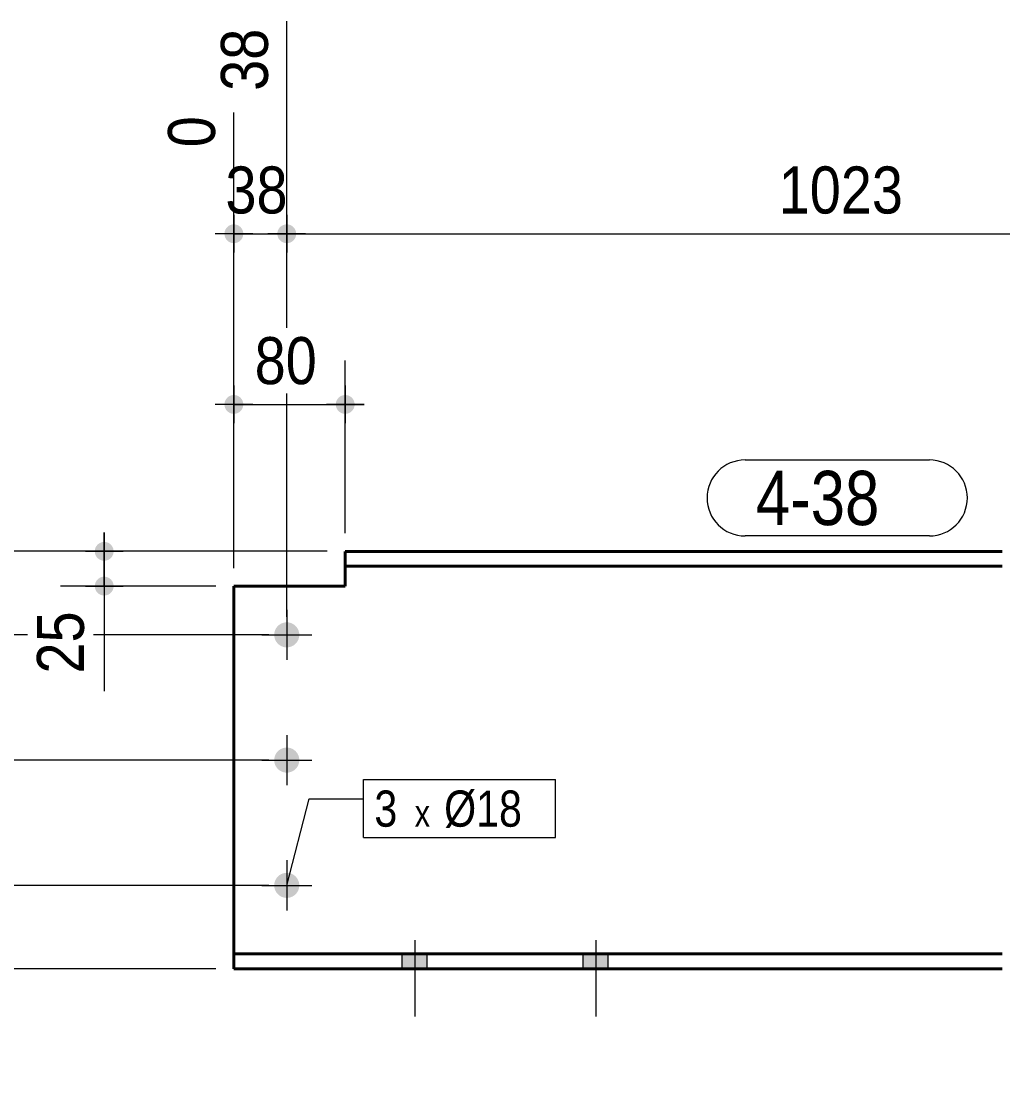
# Model space of a CAD drawing. Header units: millimetres. Extents: x 2 to 287, y 5 to 195.
# Drawn here: x 34.5 to 88.8, y 65 to 123.2 of the extents above; entities that cross this region are included whole.
import ezdxf

# ---------------------------------------------------------------- set-up
doc = ezdxf.new("R2010")
doc.units = ezdxf.units.MM
for name, color, linetype, lineweight in [('Boulon', 7, 'Continuous', 0), ('Cotation', 7, 'Continuous', 0), ('Désignation boulon', 3, 'Continuous', 0), ('Piece', 2, 'Continuous', 0), ('Repère pièce', 3, 'Continuous', 0)]:
    doc.layers.add(name, color=color, linetype=linetype, lineweight=lineweight)
doc.styles.add('ARIAL', font='ARIAL.TTF')
doc.styles.add('COMIC_SANS_MS', font='COMIC.TTF')

# ---------------------------------------------------------------- blocks, each defined once
blk = doc.blocks.new('*A6')
at = {"layer": 'Boulon'}
for points in [[(55.548, 70.777), (55.548, 71.6), (56.933, 71.6), (56.933, 70.777)], [(65.548, 70.777), (65.548, 71.6), (66.933, 71.6), (66.933, 70.777)]]:
    blk.add_hatch(color=256, dxfattribs=at).paths.add_polyline_path(points, flags=17)
at = {"layer": 'Boulon', "linetype": 'Continuous', "lineweight": 0}
for p, q in [((56.241, 72.369), (56.241, 70.777)), ((66.241, 72.369), (66.241, 70.777)), ((55.548, 70.777), (55.548, 71.6)), ((56.933, 70.777), (56.933, 71.6)), ((65.548, 70.777), (65.548, 71.6)), ((66.933, 70.777), (66.933, 71.6))]:
    blk.add_line(p, q, dxfattribs=at)
blk = doc.blocks.new('*A8')
at = {"layer": 'Boulon'}
for points in [[(55.548, 70.777), (55.548, 71.6), (56.933, 71.6), (56.933, 70.777)], [(65.548, 70.777), (65.548, 71.6), (66.933, 71.6), (66.933, 70.777)]]:
    blk.add_hatch(color=256, dxfattribs=at).paths.add_polyline_path(points, flags=17)
at = {"layer": 'Boulon', "linetype": 'Continuous', "lineweight": 0}
for p, q in [((56.241, 72.369), (56.241, 68.138)), ((66.241, 72.369), (66.241, 68.138)), ((55.548, 70.777), (55.548, 71.6)), ((56.933, 70.777), (56.933, 71.6)), ((65.548, 70.777), (65.548, 71.6)), ((66.933, 70.777), (66.933, 71.6))]:
    blk.add_line(p, q, dxfattribs=at)
blk = doc.blocks.new('*A10')
at = {"layer": 'Boulon'}
for points in [[(48.472, 89.272), (48.475, 89.306), (48.479, 89.34), (48.485, 89.373), (48.492, 89.406), (48.501, 89.439), (48.512, 89.471), (48.524, 89.503), (48.538, 89.534), (48.553, 89.565), (48.57, 89.594), (48.588, 89.623), (48.608, 89.651), (48.629, 89.677), (48.651, 89.703), (48.674, 89.728), (48.699, 89.751), (48.725, 89.773), (48.752, 89.794), (48.779, 89.814), (48.808, 89.832), (48.838, 89.849), (48.868, 89.864), (48.899, 89.878), (48.931, 89.89), (48.963, 89.901), (48.996, 89.91), (49.029, 89.917), (49.062, 89.923), (49.096, 89.927), (49.13, 89.93), (49.164, 89.931), (49.198, 89.93), (49.232, 89.927), (49.266, 89.923), (49.299, 89.917), (49.332, 89.91), (49.365, 89.901), (49.397, 89.89), (49.429, 89.878), (49.46, 89.864), (49.49, 89.849), (49.52, 89.832), (49.549, 89.814), (49.576, 89.794), (49.603, 89.773), (49.629, 89.751), (49.653, 89.728), (49.677, 89.703), (49.699, 89.677), (49.72, 89.651), (49.74, 89.623), (49.758, 89.594), (49.775, 89.565), (49.79, 89.534), (49.804, 89.503), (49.816, 89.471), (49.826, 89.439), (49.836, 89.406), (49.843, 89.373), (49.849, 89.34), (49.853, 89.306), (49.855, 89.272), (49.856, 89.238), (49.855, 89.204), (49.853, 89.17), (49.849, 89.137), (49.843, 89.103), (49.836, 89.07), (49.826, 89.037), (49.816, 89.005), (49.804, 88.973), (49.79, 88.942), (49.775, 88.912), (49.758, 88.882), (49.74, 88.854), (49.72, 88.826), (49.699, 88.799), (49.677, 88.773), (49.653, 88.749), (49.629, 88.725), (49.603, 88.703), (49.576, 88.682), (49.549, 88.663), (49.52, 88.644), (49.49, 88.628), (49.46, 88.612), (49.429, 88.599), (49.397, 88.586), (49.365, 88.576), (49.332, 88.567), (49.299, 88.559), (49.266, 88.553), (49.232, 88.549), (49.198, 88.547), (49.164, 88.546), (49.13, 88.547), (49.096, 88.549), (49.062, 88.553), (49.029, 88.559), (48.996, 88.567), (48.963, 88.576), (48.931, 88.586), (48.899, 88.599), (48.868, 88.612), (48.838, 88.628), (48.808, 88.644), (48.779, 88.663), (48.752, 88.682), (48.725, 88.703), (48.699, 88.725), (48.674, 88.749), (48.651, 88.773), (48.629, 88.799), (48.608, 88.826), (48.588, 88.854), (48.57, 88.882), (48.553, 88.912), (48.538, 88.942), (48.524, 88.973), (48.512, 89.005), (48.501, 89.037), (48.492, 89.07), (48.485, 89.103), (48.479, 89.137), (48.475, 89.17), (48.472, 89.204), (48.472, 89.238)], [(48.472, 82.349), (48.475, 82.383), (48.479, 82.417), (48.485, 82.45), (48.492, 82.483), (48.501, 82.516), (48.512, 82.548), (48.524, 82.58), (48.538, 82.611), (48.553, 82.641), (48.57, 82.671), (48.588, 82.7), (48.608, 82.728), (48.629, 82.754), (48.651, 82.78), (48.674, 82.805), (48.699, 82.828), (48.725, 82.85), (48.752, 82.871), (48.779, 82.891), (48.808, 82.909), (48.838, 82.926), (48.868, 82.941), (48.899, 82.955), (48.931, 82.967), (48.963, 82.978), (48.996, 82.987), (49.029, 82.994), (49.062, 83), (49.096, 83.004), (49.13, 83.007), (49.164, 83.007), (49.198, 83.007), (49.232, 83.004), (49.266, 83), (49.299, 82.994), (49.332, 82.987), (49.365, 82.978), (49.397, 82.967), (49.429, 82.955), (49.46, 82.941), (49.49, 82.926), (49.52, 82.909), (49.549, 82.891), (49.576, 82.871), (49.603, 82.85), (49.629, 82.828), (49.653, 82.805), (49.677, 82.78), (49.699, 82.754), (49.72, 82.728), (49.74, 82.7), (49.758, 82.671), (49.775, 82.641), (49.79, 82.611), (49.804, 82.58), (49.816, 82.548), (49.826, 82.516), (49.836, 82.483), (49.843, 82.45), (49.849, 82.417), (49.853, 82.383), (49.855, 82.349), (49.856, 82.315), (49.855, 82.281), (49.853, 82.247), (49.849, 82.214), (49.843, 82.18), (49.836, 82.147), (49.826, 82.114), (49.816, 82.082), (49.804, 82.05), (49.79, 82.019), (49.775, 81.989), (49.758, 81.959), (49.74, 81.93), (49.72, 81.903), (49.699, 81.876), (49.677, 81.85), (49.653, 81.826), (49.629, 81.802), (49.603, 81.78), (49.576, 81.759), (49.549, 81.739), (49.52, 81.721), (49.49, 81.705), (49.46, 81.689), (49.429, 81.676), (49.397, 81.663), (49.365, 81.653), (49.332, 81.644), (49.299, 81.636), (49.266, 81.63), (49.232, 81.626), (49.198, 81.624), (49.164, 81.623), (49.13, 81.624), (49.096, 81.626), (49.062, 81.63), (49.029, 81.636), (48.996, 81.644), (48.963, 81.653), (48.931, 81.663), (48.899, 81.676), (48.868, 81.689), (48.838, 81.705), (48.808, 81.721), (48.779, 81.739), (48.752, 81.759), (48.725, 81.78), (48.699, 81.802), (48.674, 81.826), (48.651, 81.85), (48.629, 81.876), (48.608, 81.903), (48.588, 81.93), (48.57, 81.959), (48.553, 81.989), (48.538, 82.019), (48.524, 82.05), (48.512, 82.082), (48.501, 82.114), (48.492, 82.147), (48.485, 82.18), (48.479, 82.214), (48.475, 82.247), (48.472, 82.281), (48.472, 82.315)], [(48.472, 75.426), (48.475, 75.46), (48.479, 75.494), (48.485, 75.527), (48.492, 75.56), (48.501, 75.593), (48.512, 75.625), (48.524, 75.657), (48.538, 75.688), (48.553, 75.718), (48.57, 75.748), (48.588, 75.777), (48.608, 75.804), (48.629, 75.831), (48.651, 75.857), (48.674, 75.882), (48.699, 75.905), (48.725, 75.927), (48.752, 75.948), (48.779, 75.968), (48.808, 75.986), (48.838, 76.003), (48.868, 76.018), (48.899, 76.032), (48.931, 76.044), (48.963, 76.055), (48.996, 76.064), (49.029, 76.071), (49.062, 76.077), (49.096, 76.081), (49.13, 76.084), (49.164, 76.084), (49.198, 76.084), (49.232, 76.081), (49.266, 76.077), (49.299, 76.071), (49.332, 76.064), (49.365, 76.055), (49.397, 76.044), (49.429, 76.032), (49.46, 76.018), (49.49, 76.003), (49.52, 75.986), (49.549, 75.968), (49.576, 75.948), (49.603, 75.927), (49.629, 75.905), (49.653, 75.882), (49.677, 75.857), (49.699, 75.831), (49.72, 75.804), (49.74, 75.777), (49.758, 75.748), (49.775, 75.718), (49.79, 75.688), (49.804, 75.657), (49.816, 75.625), (49.826, 75.593), (49.836, 75.56), (49.843, 75.527), (49.849, 75.494), (49.853, 75.46), (49.855, 75.426), (49.856, 75.392), (49.855, 75.358), (49.853, 75.324), (49.849, 75.29), (49.843, 75.257), (49.836, 75.224), (49.826, 75.191), (49.816, 75.159), (49.804, 75.127), (49.79, 75.096), (49.775, 75.066), (49.758, 75.036), (49.74, 75.007), (49.72, 74.98), (49.699, 74.953), (49.677, 74.927), (49.653, 74.903), (49.629, 74.879), (49.603, 74.857), (49.576, 74.836), (49.549, 74.816), (49.52, 74.798), (49.49, 74.781), (49.46, 74.766), (49.429, 74.752), (49.397, 74.74), (49.365, 74.73), (49.332, 74.72), (49.299, 74.713), (49.266, 74.707), (49.232, 74.703), (49.198, 74.701), (49.164, 74.7), (49.13, 74.701), (49.096, 74.703), (49.062, 74.707), (49.029, 74.713), (48.996, 74.72), (48.963, 74.73), (48.931, 74.74), (48.899, 74.752), (48.868, 74.766), (48.838, 74.781), (48.808, 74.798), (48.779, 74.816), (48.752, 74.836), (48.725, 74.857), (48.699, 74.879), (48.674, 74.903), (48.651, 74.927), (48.629, 74.953), (48.608, 74.98), (48.588, 75.007), (48.57, 75.036), (48.553, 75.066), (48.538, 75.096), (48.524, 75.127), (48.512, 75.159), (48.501, 75.191), (48.492, 75.224), (48.485, 75.257), (48.479, 75.29), (48.475, 75.324), (48.472, 75.358), (48.472, 75.392)]]:
    blk.add_hatch(color=256, dxfattribs=at).paths.add_polyline_path(points, flags=17)
at = {"layer": 'Boulon', "linetype": 'Continuous', "lineweight": 0}
for p, q in [((49.164, 90.623), (49.164, 87.854)), ((47.779, 89.238), (50.549, 89.238)), ((49.164, 83.7), (49.164, 80.931)), ((47.779, 82.315), (50.549, 82.315)), ((49.164, 76.777), (49.164, 74.007)), ((47.779, 75.392), (50.549, 75.392))]:
    blk.add_line(p, q, dxfattribs=at)
blk = doc.blocks.new('*A11')
at = {"layer": 'Piece', "color": 2, "linetype": 'Continuous', "lineweight": 40}
for p, q in [((52.394573, 91.930503), (52.394573, 93.85358)), ((88.702183, 93.85358), (52.394573, 93.85358)), ((88.702183, 93.030503), (52.394573, 93.030503)), ((46.24, 91.930503), (52.394573, 91.930503)), ((46.24, 91.930503), (46.24, 70.776657)), ((88.702183, 71.599734), (46.24, 71.599734)), ((46.24, 70.776657), (88.702183, 70.776657))]:
    blk.add_line(p, q, dxfattribs=at)
blk = doc.blocks.new('*A28')
at = {"layer": 'Cotation'}
for points in [[(39.048, 93.334), (39.022, 93.336), (38.997, 93.339), (38.972, 93.344), (38.947, 93.349), (38.922, 93.356), (38.898, 93.364), (38.874, 93.373), (38.851, 93.384), (38.828, 93.395), (38.806, 93.408), (38.784, 93.421), (38.763, 93.436), (38.743, 93.452), (38.724, 93.468), (38.705, 93.486), (38.688, 93.504), (38.671, 93.524), (38.656, 93.544), (38.641, 93.565), (38.627, 93.586), (38.615, 93.608), (38.603, 93.631), (38.593, 93.655), (38.584, 93.678), (38.576, 93.703), (38.569, 93.727), (38.563, 93.752), (38.559, 93.777), (38.556, 93.803), (38.554, 93.828), (38.553, 93.854), (38.554, 93.879), (38.556, 93.905), (38.559, 93.93), (38.563, 93.955), (38.569, 93.98), (38.576, 94.005), (38.584, 94.029), (38.593, 94.053), (38.603, 94.076), (38.615, 94.099), (38.627, 94.121), (38.641, 94.142), (38.656, 94.163), (38.671, 94.183), (38.688, 94.203), (38.705, 94.221), (38.724, 94.239), (38.743, 94.256), (38.763, 94.271), (38.784, 94.286), (38.806, 94.3), (38.828, 94.312), (38.851, 94.324), (38.874, 94.334), (38.898, 94.343), (38.922, 94.351), (38.947, 94.358), (38.972, 94.364), (38.997, 94.368), (39.022, 94.371), (39.048, 94.373), (39.073, 94.374), (39.099, 94.373), (39.124, 94.371), (39.149, 94.368), (39.175, 94.364), (39.2, 94.358), (39.224, 94.351), (39.248, 94.343), (39.272, 94.334), (39.296, 94.324), (39.318, 94.312), (39.341, 94.3), (39.362, 94.286), (39.383, 94.271), (39.403, 94.256), (39.422, 94.239), (39.441, 94.221), (39.458, 94.203), (39.475, 94.183), (39.491, 94.163), (39.506, 94.142), (39.519, 94.121), (39.532, 94.099), (39.543, 94.076), (39.554, 94.053), (39.563, 94.029), (39.571, 94.005), (39.578, 93.98), (39.583, 93.955), (39.588, 93.93), (39.591, 93.905), (39.593, 93.879), (39.593, 93.854), (39.593, 93.828), (39.591, 93.803), (39.588, 93.777), (39.583, 93.752), (39.578, 93.727), (39.571, 93.703), (39.563, 93.678), (39.554, 93.655), (39.543, 93.631), (39.532, 93.608), (39.519, 93.586), (39.506, 93.565), (39.491, 93.544), (39.475, 93.524), (39.458, 93.504), (39.441, 93.486), (39.422, 93.468), (39.403, 93.452), (39.383, 93.436), (39.362, 93.421), (39.341, 93.408), (39.318, 93.395), (39.296, 93.384), (39.272, 93.373), (39.248, 93.364), (39.224, 93.356), (39.2, 93.349), (39.175, 93.344), (39.149, 93.339), (39.124, 93.336), (39.099, 93.334), (39.073, 93.334)], [(39.048, 91.411), (39.022, 91.413), (38.997, 91.416), (38.972, 91.42), (38.947, 91.426), (38.922, 91.433), (38.898, 91.441), (38.874, 91.45), (38.851, 91.46), (38.828, 91.472), (38.806, 91.484), (38.784, 91.498), (38.763, 91.513), (38.743, 91.529), (38.724, 91.545), (38.705, 91.563), (38.688, 91.581), (38.671, 91.601), (38.656, 91.621), (38.641, 91.642), (38.627, 91.663), (38.615, 91.685), (38.603, 91.708), (38.593, 91.732), (38.584, 91.755), (38.576, 91.78), (38.569, 91.804), (38.563, 91.829), (38.559, 91.854), (38.556, 91.88), (38.554, 91.905), (38.553, 91.931), (38.554, 91.956), (38.556, 91.981), (38.559, 92.007), (38.563, 92.032), (38.569, 92.057), (38.576, 92.081), (38.584, 92.106), (38.593, 92.129), (38.603, 92.153), (38.615, 92.176), (38.627, 92.198), (38.641, 92.219), (38.656, 92.24), (38.671, 92.26), (38.688, 92.28), (38.705, 92.298), (38.724, 92.316), (38.743, 92.332), (38.763, 92.348), (38.784, 92.363), (38.806, 92.377), (38.828, 92.389), (38.851, 92.401), (38.874, 92.411), (38.898, 92.42), (38.922, 92.428), (38.947, 92.435), (38.972, 92.441), (38.997, 92.445), (39.022, 92.448), (39.048, 92.45), (39.073, 92.451), (39.099, 92.45), (39.124, 92.448), (39.149, 92.445), (39.175, 92.441), (39.2, 92.435), (39.224, 92.428), (39.248, 92.42), (39.272, 92.411), (39.296, 92.401), (39.318, 92.389), (39.341, 92.377), (39.362, 92.363), (39.383, 92.348), (39.403, 92.332), (39.422, 92.316), (39.441, 92.298), (39.458, 92.28), (39.475, 92.26), (39.491, 92.24), (39.506, 92.219), (39.519, 92.198), (39.532, 92.176), (39.543, 92.153), (39.554, 92.129), (39.563, 92.106), (39.571, 92.081), (39.578, 92.057), (39.583, 92.032), (39.588, 92.007), (39.591, 91.981), (39.593, 91.956), (39.593, 91.931), (39.593, 91.905), (39.591, 91.88), (39.588, 91.854), (39.583, 91.829), (39.578, 91.804), (39.571, 91.78), (39.563, 91.755), (39.554, 91.732), (39.543, 91.708), (39.532, 91.685), (39.519, 91.663), (39.506, 91.642), (39.491, 91.621), (39.475, 91.601), (39.458, 91.581), (39.441, 91.563), (39.422, 91.545), (39.403, 91.529), (39.383, 91.513), (39.362, 91.498), (39.341, 91.484), (39.318, 91.472), (39.296, 91.46), (39.272, 91.45), (39.248, 91.441), (39.224, 91.433), (39.2, 91.426), (39.175, 91.42), (39.149, 91.416), (39.124, 91.413), (39.099, 91.411), (39.073, 91.411)]]:
    blk.add_hatch(color=256, dxfattribs=at).paths.add_polyline_path(points, flags=17)
at = {"layer": 'Cotation', "linetype": 'Continuous', "lineweight": 0}
for p, q in [((39.073, 94.894), (39.073, 92.814)), ((39.073, 93.854), (39.073, 94.894)), ((51.395, 93.854), (36.653, 93.854)), ((38.033, 93.854), (40.113, 93.854)), ((39.073, 91.931), (39.073, 93.854)), ((39.073, 92.971), (39.073, 90.891)), ((45.24, 91.931), (36.653, 91.931)), ((38.033, 91.931), (40.113, 91.931)), ((39.073, 91.931), (39.073, 86.124)), ((39.073, 91.931), (39.073, 86.124))]:
    blk.add_line(p, q, dxfattribs=at)
at = {"layer": 'Cotation'}
for p in [(39.073, 93.854), (39.073, 91.931)]:
    blk.add_point(p, dxfattribs=at)
at = {"layer": 'Cotation', "style": 'ARIAL', "width": 0.85}
blk.add_text('25', height=2.6, rotation=90.00021, dxfattribs=at).set_placement((37.953, 87.099))
blk = doc.blocks.new('*A30')
at = {"layer": 'Cotation'}
for points in [[(30.815, 74.873), (30.789, 74.875), (30.764, 74.878), (30.739, 74.882), (30.714, 74.888), (30.689, 74.894), (30.665, 74.902), (30.641, 74.912), (30.618, 74.922), (30.595, 74.933), (30.573, 74.946), (30.551, 74.96), (30.531, 74.974), (30.51, 74.99), (30.491, 75.007), (30.473, 75.024), (30.455, 75.043), (30.438, 75.062), (30.423, 75.082), (30.408, 75.103), (30.394, 75.125), (30.382, 75.147), (30.37, 75.17), (30.36, 75.193), (30.351, 75.217), (30.343, 75.241), (30.336, 75.266), (30.33, 75.291), (30.326, 75.316), (30.323, 75.341), (30.321, 75.367), (30.32, 75.392), (30.321, 75.418), (30.323, 75.443), (30.326, 75.468), (30.33, 75.493), (30.336, 75.518), (30.343, 75.543), (30.351, 75.567), (30.36, 75.591), (30.37, 75.614), (30.382, 75.637), (30.394, 75.659), (30.408, 75.681), (30.423, 75.702), (30.438, 75.722), (30.455, 75.741), (30.473, 75.76), (30.491, 75.777), (30.51, 75.794), (30.531, 75.81), (30.551, 75.824), (30.573, 75.838), (30.595, 75.851), (30.618, 75.862), (30.641, 75.872), (30.665, 75.882), (30.689, 75.89), (30.714, 75.896), (30.739, 75.902), (30.764, 75.906), (30.789, 75.91), (30.815, 75.911), (30.84, 75.912), (30.866, 75.911), (30.891, 75.91), (30.917, 75.906), (30.942, 75.902), (30.967, 75.896), (30.991, 75.89), (31.015, 75.882), (31.039, 75.872), (31.063, 75.862), (31.085, 75.851), (31.108, 75.838), (31.129, 75.824), (31.15, 75.81), (31.17, 75.794), (31.189, 75.777), (31.208, 75.76), (31.226, 75.741), (31.242, 75.722), (31.258, 75.702), (31.273, 75.681), (31.286, 75.659), (31.299, 75.637), (31.31, 75.614), (31.321, 75.591), (31.33, 75.567), (31.338, 75.543), (31.345, 75.518), (31.35, 75.493), (31.355, 75.468), (31.358, 75.443), (31.36, 75.418), (31.36, 75.392), (31.36, 75.367), (31.358, 75.341), (31.355, 75.316), (31.35, 75.291), (31.345, 75.266), (31.338, 75.241), (31.33, 75.217), (31.321, 75.193), (31.31, 75.17), (31.299, 75.147), (31.286, 75.125), (31.273, 75.103), (31.258, 75.082), (31.242, 75.062), (31.226, 75.043), (31.208, 75.024), (31.189, 75.007), (31.17, 74.99), (31.15, 74.974), (31.129, 74.96), (31.108, 74.946), (31.085, 74.933), (31.063, 74.922), (31.039, 74.912), (31.015, 74.902), (30.991, 74.894), (30.967, 74.888), (30.942, 74.882), (30.917, 74.878), (30.891, 74.875), (30.866, 74.873), (30.84, 74.872)], [(30.815, 70.257), (30.789, 70.259), (30.764, 70.262), (30.739, 70.267), (30.714, 70.272), (30.689, 70.279), (30.665, 70.287), (30.641, 70.296), (30.618, 70.307), (30.595, 70.318), (30.573, 70.331), (30.551, 70.344), (30.531, 70.359), (30.51, 70.375), (30.491, 70.391), (30.473, 70.409), (30.455, 70.427), (30.438, 70.447), (30.423, 70.467), (30.408, 70.488), (30.394, 70.509), (30.382, 70.532), (30.37, 70.554), (30.36, 70.578), (30.351, 70.601), (30.343, 70.626), (30.336, 70.65), (30.33, 70.675), (30.326, 70.7), (30.323, 70.726), (30.321, 70.751), (30.32, 70.777), (30.321, 70.802), (30.323, 70.828), (30.326, 70.853), (30.33, 70.878), (30.336, 70.903), (30.343, 70.928), (30.351, 70.952), (30.36, 70.976), (30.37, 70.999), (30.382, 71.022), (30.394, 71.044), (30.408, 71.066), (30.423, 71.086), (30.438, 71.107), (30.455, 71.126), (30.473, 71.144), (30.491, 71.162), (30.51, 71.179), (30.531, 71.194), (30.551, 71.209), (30.573, 71.223), (30.595, 71.235), (30.618, 71.247), (30.641, 71.257), (30.665, 71.266), (30.689, 71.274), (30.714, 71.281), (30.739, 71.287), (30.764, 71.291), (30.789, 71.294), (30.815, 71.296), (30.84, 71.297), (30.866, 71.296), (30.891, 71.294), (30.917, 71.291), (30.942, 71.287), (30.967, 71.281), (30.991, 71.274), (31.015, 71.266), (31.039, 71.257), (31.063, 71.247), (31.085, 71.235), (31.108, 71.223), (31.129, 71.209), (31.15, 71.194), (31.17, 71.179), (31.189, 71.162), (31.208, 71.144), (31.226, 71.126), (31.242, 71.107), (31.258, 71.086), (31.273, 71.066), (31.286, 71.044), (31.299, 71.022), (31.31, 70.999), (31.321, 70.976), (31.33, 70.952), (31.338, 70.928), (31.345, 70.903), (31.35, 70.878), (31.355, 70.853), (31.358, 70.828), (31.36, 70.802), (31.36, 70.777), (31.36, 70.751), (31.358, 70.726), (31.355, 70.7), (31.35, 70.675), (31.345, 70.65), (31.338, 70.626), (31.33, 70.601), (31.321, 70.578), (31.31, 70.554), (31.299, 70.532), (31.286, 70.509), (31.273, 70.488), (31.258, 70.467), (31.242, 70.447), (31.226, 70.427), (31.208, 70.409), (31.189, 70.391), (31.17, 70.375), (31.15, 70.359), (31.129, 70.344), (31.108, 70.331), (31.085, 70.318), (31.063, 70.307), (31.039, 70.296), (31.015, 70.287), (30.991, 70.279), (30.967, 70.272), (30.942, 70.267), (30.917, 70.262), (30.891, 70.259), (30.866, 70.257), (30.84, 70.257)]]:
    blk.add_hatch(color=256, dxfattribs=at).paths.add_polyline_path(points, flags=17)
at = {"layer": 'Cotation', "linetype": 'Continuous', "lineweight": 0}
for p, q in [((30.84, 76.432), (30.84, 74.352)), ((30.84, 75.392), (30.84, 76.432)), ((48.164, 75.392), (28.42, 75.392)), ((29.8, 75.392), (31.88, 75.392)), ((30.84, 70.777), (30.84, 75.392)), ((30.84, 71.817), (30.84, 69.737)), ((45.24, 70.777), (28.42, 70.777)), ((29.8, 70.777), (31.88, 70.777)), ((30.84, 70.777), (30.84, 64.97)), ((30.84, 70.777), (30.84, 64.97))]:
    blk.add_line(p, q, dxfattribs=at)
at = {"layer": 'Cotation'}
for p in [(30.84, 75.392), (30.84, 70.777)]:
    blk.add_point(p, dxfattribs=at)
at = {"layer": 'Cotation', "style": 'ARIAL', "width": 0.85}
blk.add_text('60', height=2.6, rotation=90.00021, dxfattribs=at).set_placement((29.72, 65.945))
blk = doc.blocks.new('*A31')
at = {"layer": 'Cotation'}
for points in [[(30.815, 81.796), (30.789, 81.798), (30.764, 81.801), (30.739, 81.805), (30.714, 81.811), (30.689, 81.818), (30.665, 81.826), (30.641, 81.835), (30.618, 81.845), (30.595, 81.857), (30.573, 81.869), (30.551, 81.883), (30.531, 81.897), (30.51, 81.913), (30.491, 81.93), (30.473, 81.947), (30.455, 81.966), (30.438, 81.985), (30.423, 82.005), (30.408, 82.026), (30.394, 82.048), (30.382, 82.07), (30.37, 82.093), (30.36, 82.116), (30.351, 82.14), (30.343, 82.164), (30.336, 82.189), (30.33, 82.214), (30.326, 82.239), (30.323, 82.264), (30.321, 82.29), (30.32, 82.315), (30.321, 82.341), (30.323, 82.366), (30.326, 82.391), (30.33, 82.417), (30.336, 82.441), (30.343, 82.466), (30.351, 82.49), (30.36, 82.514), (30.37, 82.537), (30.382, 82.56), (30.394, 82.582), (30.408, 82.604), (30.423, 82.625), (30.438, 82.645), (30.455, 82.664), (30.473, 82.683), (30.491, 82.7), (30.51, 82.717), (30.531, 82.733), (30.551, 82.747), (30.573, 82.761), (30.595, 82.774), (30.618, 82.785), (30.641, 82.796), (30.665, 82.805), (30.689, 82.813), (30.714, 82.82), (30.739, 82.825), (30.764, 82.829), (30.789, 82.833), (30.815, 82.834), (30.84, 82.835), (30.866, 82.834), (30.891, 82.833), (30.917, 82.829), (30.942, 82.825), (30.967, 82.82), (30.991, 82.813), (31.015, 82.805), (31.039, 82.796), (31.063, 82.785), (31.085, 82.774), (31.108, 82.761), (31.129, 82.747), (31.15, 82.733), (31.17, 82.717), (31.189, 82.7), (31.208, 82.683), (31.226, 82.664), (31.242, 82.645), (31.258, 82.625), (31.273, 82.604), (31.286, 82.582), (31.299, 82.56), (31.31, 82.537), (31.321, 82.514), (31.33, 82.49), (31.338, 82.466), (31.345, 82.441), (31.35, 82.417), (31.355, 82.391), (31.358, 82.366), (31.36, 82.341), (31.36, 82.315), (31.36, 82.29), (31.358, 82.264), (31.355, 82.239), (31.35, 82.214), (31.345, 82.189), (31.338, 82.164), (31.33, 82.14), (31.321, 82.116), (31.31, 82.093), (31.299, 82.07), (31.286, 82.048), (31.273, 82.026), (31.258, 82.005), (31.242, 81.985), (31.226, 81.966), (31.208, 81.947), (31.189, 81.93), (31.17, 81.913), (31.15, 81.897), (31.129, 81.883), (31.108, 81.869), (31.085, 81.857), (31.063, 81.845), (31.039, 81.835), (31.015, 81.826), (30.991, 81.818), (30.967, 81.811), (30.942, 81.805), (30.917, 81.801), (30.891, 81.798), (30.866, 81.796), (30.84, 81.795)], [(30.815, 74.873), (30.789, 74.875), (30.764, 74.878), (30.739, 74.882), (30.714, 74.888), (30.689, 74.894), (30.665, 74.902), (30.641, 74.912), (30.618, 74.922), (30.595, 74.933), (30.573, 74.946), (30.551, 74.96), (30.531, 74.974), (30.51, 74.99), (30.491, 75.007), (30.473, 75.024), (30.455, 75.043), (30.438, 75.062), (30.423, 75.082), (30.408, 75.103), (30.394, 75.125), (30.382, 75.147), (30.37, 75.17), (30.36, 75.193), (30.351, 75.217), (30.343, 75.241), (30.336, 75.266), (30.33, 75.291), (30.326, 75.316), (30.323, 75.341), (30.321, 75.367), (30.32, 75.392), (30.321, 75.418), (30.323, 75.443), (30.326, 75.468), (30.33, 75.493), (30.336, 75.518), (30.343, 75.543), (30.351, 75.567), (30.36, 75.591), (30.37, 75.614), (30.382, 75.637), (30.394, 75.659), (30.408, 75.681), (30.423, 75.702), (30.438, 75.722), (30.455, 75.741), (30.473, 75.76), (30.491, 75.777), (30.51, 75.794), (30.531, 75.81), (30.551, 75.824), (30.573, 75.838), (30.595, 75.851), (30.618, 75.862), (30.641, 75.872), (30.665, 75.882), (30.689, 75.89), (30.714, 75.896), (30.739, 75.902), (30.764, 75.906), (30.789, 75.91), (30.815, 75.911), (30.84, 75.912), (30.866, 75.911), (30.891, 75.91), (30.917, 75.906), (30.942, 75.902), (30.967, 75.896), (30.991, 75.89), (31.015, 75.882), (31.039, 75.872), (31.063, 75.862), (31.085, 75.851), (31.108, 75.838), (31.129, 75.824), (31.15, 75.81), (31.17, 75.794), (31.189, 75.777), (31.208, 75.76), (31.226, 75.741), (31.242, 75.722), (31.258, 75.702), (31.273, 75.681), (31.286, 75.659), (31.299, 75.637), (31.31, 75.614), (31.321, 75.591), (31.33, 75.567), (31.338, 75.543), (31.345, 75.518), (31.35, 75.493), (31.355, 75.468), (31.358, 75.443), (31.36, 75.418), (31.36, 75.392), (31.36, 75.367), (31.358, 75.341), (31.355, 75.316), (31.35, 75.291), (31.345, 75.266), (31.338, 75.241), (31.33, 75.217), (31.321, 75.193), (31.31, 75.17), (31.299, 75.147), (31.286, 75.125), (31.273, 75.103), (31.258, 75.082), (31.242, 75.062), (31.226, 75.043), (31.208, 75.024), (31.189, 75.007), (31.17, 74.99), (31.15, 74.974), (31.129, 74.96), (31.108, 74.946), (31.085, 74.933), (31.063, 74.922), (31.039, 74.912), (31.015, 74.902), (30.991, 74.894), (30.967, 74.888), (30.942, 74.882), (30.917, 74.878), (30.891, 74.875), (30.866, 74.873), (30.84, 74.872)]]:
    blk.add_hatch(color=256, dxfattribs=at).paths.add_polyline_path(points, flags=17)
at = {"layer": 'Cotation', "linetype": 'Continuous', "lineweight": 0}
for p, q in [((30.84, 83.355), (30.84, 81.275)), ((30.84, 82.315), (30.84, 83.355)), ((48.164, 82.315), (28.42, 82.315)), ((29.8, 82.315), (31.88, 82.315)), ((30.84, 75.392), (30.84, 82.315)), ((30.84, 76.432), (30.84, 74.352)), ((48.164, 75.392), (28.42, 75.392)), ((29.8, 75.392), (31.88, 75.392)), ((30.84, 75.392), (30.84, 74.352))]:
    blk.add_line(p, q, dxfattribs=at)
at = {"layer": 'Cotation'}
for p in [(30.84, 82.315), (30.84, 75.392)]:
    blk.add_point(p, dxfattribs=at)
at = {"layer": 'Cotation', "style": 'ARIAL', "width": 0.85}
blk.add_text('90', height=2.6, rotation=90.00021, dxfattribs=at).set_placement((29.72, 76.925))
blk = doc.blocks.new('*A32')
at = {"layer": 'Cotation'}
for points in [[(30.815, 88.719), (30.789, 88.721), (30.764, 88.724), (30.739, 88.728), (30.714, 88.734), (30.689, 88.741), (30.665, 88.749), (30.641, 88.758), (30.618, 88.768), (30.595, 88.78), (30.573, 88.792), (30.551, 88.806), (30.531, 88.821), (30.51, 88.836), (30.491, 88.853), (30.473, 88.87), (30.455, 88.889), (30.438, 88.908), (30.423, 88.928), (30.408, 88.949), (30.394, 88.971), (30.382, 88.993), (30.37, 89.016), (30.36, 89.039), (30.351, 89.063), (30.343, 89.087), (30.336, 89.112), (30.33, 89.137), (30.326, 89.162), (30.323, 89.187), (30.321, 89.213), (30.32, 89.238), (30.321, 89.264), (30.323, 89.289), (30.326, 89.314), (30.33, 89.34), (30.336, 89.365), (30.343, 89.389), (30.351, 89.413), (30.36, 89.437), (30.37, 89.461), (30.382, 89.483), (30.394, 89.506), (30.408, 89.527), (30.423, 89.548), (30.438, 89.568), (30.455, 89.587), (30.473, 89.606), (30.491, 89.623), (30.51, 89.64), (30.531, 89.656), (30.551, 89.671), (30.573, 89.684), (30.595, 89.697), (30.618, 89.708), (30.641, 89.719), (30.665, 89.728), (30.689, 89.736), (30.714, 89.743), (30.739, 89.748), (30.764, 89.753), (30.789, 89.756), (30.815, 89.758), (30.84, 89.758), (30.866, 89.758), (30.891, 89.756), (30.917, 89.753), (30.942, 89.748), (30.967, 89.743), (30.991, 89.736), (31.015, 89.728), (31.039, 89.719), (31.063, 89.708), (31.085, 89.697), (31.108, 89.684), (31.129, 89.671), (31.15, 89.656), (31.17, 89.64), (31.189, 89.623), (31.208, 89.606), (31.226, 89.587), (31.242, 89.568), (31.258, 89.548), (31.273, 89.527), (31.286, 89.506), (31.299, 89.483), (31.31, 89.461), (31.321, 89.437), (31.33, 89.413), (31.338, 89.389), (31.345, 89.365), (31.35, 89.34), (31.355, 89.314), (31.358, 89.289), (31.36, 89.264), (31.36, 89.238), (31.36, 89.213), (31.358, 89.187), (31.355, 89.162), (31.35, 89.137), (31.345, 89.112), (31.338, 89.087), (31.33, 89.063), (31.321, 89.039), (31.31, 89.016), (31.299, 88.993), (31.286, 88.971), (31.273, 88.949), (31.258, 88.928), (31.242, 88.908), (31.226, 88.889), (31.208, 88.87), (31.189, 88.853), (31.17, 88.836), (31.15, 88.821), (31.129, 88.806), (31.108, 88.792), (31.085, 88.78), (31.063, 88.768), (31.039, 88.758), (31.015, 88.749), (30.991, 88.741), (30.967, 88.734), (30.942, 88.728), (30.917, 88.724), (30.891, 88.721), (30.866, 88.719), (30.84, 88.718)], [(30.815, 81.796), (30.789, 81.798), (30.764, 81.801), (30.739, 81.805), (30.714, 81.811), (30.689, 81.818), (30.665, 81.826), (30.641, 81.835), (30.618, 81.845), (30.595, 81.857), (30.573, 81.869), (30.551, 81.883), (30.531, 81.897), (30.51, 81.913), (30.491, 81.93), (30.473, 81.947), (30.455, 81.966), (30.438, 81.985), (30.423, 82.005), (30.408, 82.026), (30.394, 82.048), (30.382, 82.07), (30.37, 82.093), (30.36, 82.116), (30.351, 82.14), (30.343, 82.164), (30.336, 82.189), (30.33, 82.214), (30.326, 82.239), (30.323, 82.264), (30.321, 82.29), (30.32, 82.315), (30.321, 82.341), (30.323, 82.366), (30.326, 82.391), (30.33, 82.417), (30.336, 82.441), (30.343, 82.466), (30.351, 82.49), (30.36, 82.514), (30.37, 82.537), (30.382, 82.56), (30.394, 82.582), (30.408, 82.604), (30.423, 82.625), (30.438, 82.645), (30.455, 82.664), (30.473, 82.683), (30.491, 82.7), (30.51, 82.717), (30.531, 82.733), (30.551, 82.747), (30.573, 82.761), (30.595, 82.774), (30.618, 82.785), (30.641, 82.796), (30.665, 82.805), (30.689, 82.813), (30.714, 82.82), (30.739, 82.825), (30.764, 82.829), (30.789, 82.833), (30.815, 82.834), (30.84, 82.835), (30.866, 82.834), (30.891, 82.833), (30.917, 82.829), (30.942, 82.825), (30.967, 82.82), (30.991, 82.813), (31.015, 82.805), (31.039, 82.796), (31.063, 82.785), (31.085, 82.774), (31.108, 82.761), (31.129, 82.747), (31.15, 82.733), (31.17, 82.717), (31.189, 82.7), (31.208, 82.683), (31.226, 82.664), (31.242, 82.645), (31.258, 82.625), (31.273, 82.604), (31.286, 82.582), (31.299, 82.56), (31.31, 82.537), (31.321, 82.514), (31.33, 82.49), (31.338, 82.466), (31.345, 82.441), (31.35, 82.417), (31.355, 82.391), (31.358, 82.366), (31.36, 82.341), (31.36, 82.315), (31.36, 82.29), (31.358, 82.264), (31.355, 82.239), (31.35, 82.214), (31.345, 82.189), (31.338, 82.164), (31.33, 82.14), (31.321, 82.116), (31.31, 82.093), (31.299, 82.07), (31.286, 82.048), (31.273, 82.026), (31.258, 82.005), (31.242, 81.985), (31.226, 81.966), (31.208, 81.947), (31.189, 81.93), (31.17, 81.913), (31.15, 81.897), (31.129, 81.883), (31.108, 81.869), (31.085, 81.857), (31.063, 81.845), (31.039, 81.835), (31.015, 81.826), (30.991, 81.818), (30.967, 81.811), (30.942, 81.805), (30.917, 81.801), (30.891, 81.798), (30.866, 81.796), (30.84, 81.795)]]:
    blk.add_hatch(color=256, dxfattribs=at).paths.add_polyline_path(points, flags=17)
at = {"layer": 'Cotation', "linetype": 'Continuous', "lineweight": 0}
for p, q in [((30.84, 90.278), (30.84, 88.198)), ((30.84, 89.238), (30.84, 90.278)), ((34.833, 89.238), (28.42, 89.238)), ((29.8, 89.238), (31.88, 89.238)), ((30.84, 82.315), (30.84, 89.238)), ((48.164, 89.238), (38.473, 89.238)), ((30.84, 83.355), (30.84, 81.275)), ((48.164, 82.315), (28.42, 82.315)), ((29.8, 82.315), (31.88, 82.315)), ((30.84, 82.315), (30.84, 81.275))]:
    blk.add_line(p, q, dxfattribs=at)
at = {"layer": 'Cotation'}
for p in [(30.84, 89.238), (30.84, 82.315)]:
    blk.add_point(p, dxfattribs=at)
at = {"layer": 'Cotation', "style": 'ARIAL', "width": 0.85}
blk.add_text('90', height=2.6, rotation=90.00021, dxfattribs=at).set_placement((29.72, 83.848))
blk = doc.blocks.new('*A33')
at = {"layer": 'Cotation'}
for points in [[(30.815, 93.334), (30.789, 93.336), (30.764, 93.339), (30.739, 93.344), (30.714, 93.349), (30.689, 93.356), (30.665, 93.364), (30.641, 93.373), (30.618, 93.384), (30.595, 93.395), (30.573, 93.408), (30.551, 93.421), (30.531, 93.436), (30.51, 93.452), (30.491, 93.468), (30.473, 93.486), (30.455, 93.504), (30.438, 93.524), (30.423, 93.544), (30.408, 93.565), (30.394, 93.586), (30.382, 93.608), (30.37, 93.631), (30.36, 93.655), (30.351, 93.678), (30.343, 93.703), (30.336, 93.727), (30.33, 93.752), (30.326, 93.777), (30.323, 93.803), (30.321, 93.828), (30.32, 93.854), (30.321, 93.879), (30.323, 93.905), (30.326, 93.93), (30.33, 93.955), (30.336, 93.98), (30.343, 94.005), (30.351, 94.029), (30.36, 94.053), (30.37, 94.076), (30.382, 94.099), (30.394, 94.121), (30.408, 94.142), (30.423, 94.163), (30.438, 94.183), (30.455, 94.203), (30.473, 94.221), (30.491, 94.239), (30.51, 94.256), (30.531, 94.271), (30.551, 94.286), (30.573, 94.3), (30.595, 94.312), (30.618, 94.324), (30.641, 94.334), (30.665, 94.343), (30.689, 94.351), (30.714, 94.358), (30.739, 94.364), (30.764, 94.368), (30.789, 94.371), (30.815, 94.373), (30.84, 94.374), (30.866, 94.373), (30.891, 94.371), (30.917, 94.368), (30.942, 94.364), (30.967, 94.358), (30.991, 94.351), (31.015, 94.343), (31.039, 94.334), (31.063, 94.324), (31.085, 94.312), (31.108, 94.3), (31.129, 94.286), (31.15, 94.271), (31.17, 94.256), (31.189, 94.239), (31.208, 94.221), (31.226, 94.203), (31.242, 94.183), (31.258, 94.163), (31.273, 94.142), (31.286, 94.121), (31.299, 94.099), (31.31, 94.076), (31.321, 94.053), (31.33, 94.029), (31.338, 94.005), (31.345, 93.98), (31.35, 93.955), (31.355, 93.93), (31.358, 93.905), (31.36, 93.879), (31.36, 93.854), (31.36, 93.828), (31.358, 93.803), (31.355, 93.777), (31.35, 93.752), (31.345, 93.727), (31.338, 93.703), (31.33, 93.678), (31.321, 93.655), (31.31, 93.631), (31.299, 93.608), (31.286, 93.586), (31.273, 93.565), (31.258, 93.544), (31.242, 93.524), (31.226, 93.504), (31.208, 93.486), (31.189, 93.468), (31.17, 93.452), (31.15, 93.436), (31.129, 93.421), (31.108, 93.408), (31.085, 93.395), (31.063, 93.384), (31.039, 93.373), (31.015, 93.364), (30.991, 93.356), (30.967, 93.349), (30.942, 93.344), (30.917, 93.339), (30.891, 93.336), (30.866, 93.334), (30.84, 93.334)], [(30.815, 88.719), (30.789, 88.721), (30.764, 88.724), (30.739, 88.728), (30.714, 88.734), (30.689, 88.741), (30.665, 88.749), (30.641, 88.758), (30.618, 88.768), (30.595, 88.78), (30.573, 88.792), (30.551, 88.806), (30.531, 88.821), (30.51, 88.836), (30.491, 88.853), (30.473, 88.87), (30.455, 88.889), (30.438, 88.908), (30.423, 88.928), (30.408, 88.949), (30.394, 88.971), (30.382, 88.993), (30.37, 89.016), (30.36, 89.039), (30.351, 89.063), (30.343, 89.087), (30.336, 89.112), (30.33, 89.137), (30.326, 89.162), (30.323, 89.187), (30.321, 89.213), (30.32, 89.238), (30.321, 89.264), (30.323, 89.289), (30.326, 89.314), (30.33, 89.34), (30.336, 89.365), (30.343, 89.389), (30.351, 89.413), (30.36, 89.437), (30.37, 89.461), (30.382, 89.483), (30.394, 89.506), (30.408, 89.527), (30.423, 89.548), (30.438, 89.568), (30.455, 89.587), (30.473, 89.606), (30.491, 89.623), (30.51, 89.64), (30.531, 89.656), (30.551, 89.671), (30.573, 89.684), (30.595, 89.697), (30.618, 89.708), (30.641, 89.719), (30.665, 89.728), (30.689, 89.736), (30.714, 89.743), (30.739, 89.748), (30.764, 89.753), (30.789, 89.756), (30.815, 89.758), (30.84, 89.758), (30.866, 89.758), (30.891, 89.756), (30.917, 89.753), (30.942, 89.748), (30.967, 89.743), (30.991, 89.736), (31.015, 89.728), (31.039, 89.719), (31.063, 89.708), (31.085, 89.697), (31.108, 89.684), (31.129, 89.671), (31.15, 89.656), (31.17, 89.64), (31.189, 89.623), (31.208, 89.606), (31.226, 89.587), (31.242, 89.568), (31.258, 89.548), (31.273, 89.527), (31.286, 89.506), (31.299, 89.483), (31.31, 89.461), (31.321, 89.437), (31.33, 89.413), (31.338, 89.389), (31.345, 89.365), (31.35, 89.34), (31.355, 89.314), (31.358, 89.289), (31.36, 89.264), (31.36, 89.238), (31.36, 89.213), (31.358, 89.187), (31.355, 89.162), (31.35, 89.137), (31.345, 89.112), (31.338, 89.087), (31.33, 89.063), (31.321, 89.039), (31.31, 89.016), (31.299, 88.993), (31.286, 88.971), (31.273, 88.949), (31.258, 88.928), (31.242, 88.908), (31.226, 88.889), (31.208, 88.87), (31.189, 88.853), (31.17, 88.836), (31.15, 88.821), (31.129, 88.806), (31.108, 88.792), (31.085, 88.78), (31.063, 88.768), (31.039, 88.758), (31.015, 88.749), (30.991, 88.741), (30.967, 88.734), (30.942, 88.728), (30.917, 88.724), (30.891, 88.721), (30.866, 88.719), (30.84, 88.718)]]:
    blk.add_hatch(color=256, dxfattribs=at).paths.add_polyline_path(points, flags=17)
at = {"layer": 'Cotation', "linetype": 'Continuous', "lineweight": 0}
for p, q in [((30.84, 93.854), (30.84, 99.66)), ((30.84, 93.854), (30.84, 99.66)), ((30.84, 94.894), (30.84, 92.814)), ((51.395, 93.854), (28.42, 93.854)), ((29.8, 93.854), (31.88, 93.854)), ((30.84, 89.238), (30.84, 93.854)), ((30.84, 90.278), (30.84, 88.198)), ((34.833, 89.238), (28.42, 89.238)), ((29.8, 89.238), (31.88, 89.238)), ((30.84, 89.238), (30.84, 88.198)), ((48.164, 89.238), (38.473, 89.238))]:
    blk.add_line(p, q, dxfattribs=at)
at = {"layer": 'Cotation'}
for p in [(30.84, 93.854), (30.84, 89.238)]:
    blk.add_point(p, dxfattribs=at)
at = {"layer": 'Cotation', "style": 'ARIAL', "width": 0.85}
blk.add_text('60', height=2.6, rotation=90.00021, dxfattribs=at).set_placement((29.72, 94.829))
blk = doc.blocks.new('*A44')
at = {"layer": 'Cotation'}
for points in [[(46.214, 101.454), (46.189, 101.455), (46.164, 101.459), (46.139, 101.463), (46.114, 101.469), (46.089, 101.475), (46.065, 101.483), (46.041, 101.493), (46.018, 101.503), (45.995, 101.514), (45.973, 101.527), (45.951, 101.541), (45.93, 101.555), (45.91, 101.571), (45.891, 101.588), (45.872, 101.605), (45.855, 101.624), (45.838, 101.643), (45.822, 101.663), (45.808, 101.684), (45.794, 101.706), (45.781, 101.728), (45.77, 101.751), (45.76, 101.774), (45.75, 101.798), (45.742, 101.822), (45.736, 101.847), (45.73, 101.871), (45.726, 101.897), (45.723, 101.922), (45.721, 101.947), (45.72, 101.973), (45.721, 101.998), (45.723, 102.024), (45.726, 102.049), (45.73, 102.074), (45.736, 102.099), (45.742, 102.124), (45.75, 102.148), (45.76, 102.172), (45.77, 102.195), (45.781, 102.218), (45.794, 102.24), (45.808, 102.262), (45.822, 102.283), (45.838, 102.303), (45.855, 102.322), (45.872, 102.341), (45.891, 102.358), (45.91, 102.375), (45.93, 102.391), (45.951, 102.405), (45.973, 102.419), (45.995, 102.432), (46.018, 102.443), (46.041, 102.453), (46.065, 102.463), (46.089, 102.471), (46.114, 102.477), (46.139, 102.483), (46.164, 102.487), (46.189, 102.49), (46.214, 102.492), (46.24, 102.493), (46.266, 102.492), (46.291, 102.49), (46.316, 102.487), (46.341, 102.483), (46.366, 102.477), (46.391, 102.471), (46.415, 102.463), (46.439, 102.453), (46.462, 102.443), (46.485, 102.432), (46.507, 102.419), (46.529, 102.405), (46.55, 102.391), (46.57, 102.375), (46.589, 102.358), (46.608, 102.341), (46.625, 102.322), (46.642, 102.303), (46.658, 102.283), (46.672, 102.262), (46.686, 102.24), (46.699, 102.218), (46.71, 102.195), (46.72, 102.172), (46.73, 102.148), (46.738, 102.124), (46.744, 102.099), (46.75, 102.074), (46.754, 102.049), (46.757, 102.024), (46.759, 101.998), (46.76, 101.973), (46.759, 101.947), (46.757, 101.922), (46.754, 101.897), (46.75, 101.871), (46.744, 101.847), (46.738, 101.822), (46.73, 101.798), (46.72, 101.774), (46.71, 101.751), (46.699, 101.728), (46.686, 101.706), (46.672, 101.684), (46.658, 101.663), (46.642, 101.643), (46.625, 101.624), (46.608, 101.605), (46.589, 101.588), (46.57, 101.571), (46.55, 101.555), (46.529, 101.541), (46.507, 101.527), (46.485, 101.514), (46.462, 101.503), (46.439, 101.493), (46.415, 101.483), (46.391, 101.475), (46.366, 101.469), (46.341, 101.463), (46.316, 101.459), (46.291, 101.455), (46.266, 101.454), (46.24, 101.453)], [(52.369, 101.454), (52.344, 101.455), (52.318, 101.459), (52.293, 101.463), (52.268, 101.469), (52.244, 101.475), (52.219, 101.483), (52.196, 101.493), (52.172, 101.503), (52.149, 101.514), (52.127, 101.527), (52.106, 101.541), (52.085, 101.555), (52.065, 101.571), (52.045, 101.588), (52.027, 101.605), (52.009, 101.624), (51.993, 101.643), (51.977, 101.663), (51.962, 101.684), (51.949, 101.706), (51.936, 101.728), (51.924, 101.751), (51.914, 101.774), (51.905, 101.798), (51.897, 101.822), (51.89, 101.847), (51.885, 101.871), (51.88, 101.897), (51.877, 101.922), (51.875, 101.947), (51.875, 101.973), (51.875, 101.998), (51.877, 102.024), (51.88, 102.049), (51.885, 102.074), (51.89, 102.099), (51.897, 102.124), (51.905, 102.148), (51.914, 102.172), (51.924, 102.195), (51.936, 102.218), (51.949, 102.24), (51.962, 102.262), (51.977, 102.283), (51.993, 102.303), (52.009, 102.322), (52.027, 102.341), (52.045, 102.358), (52.065, 102.375), (52.085, 102.391), (52.106, 102.405), (52.127, 102.419), (52.149, 102.432), (52.172, 102.443), (52.196, 102.453), (52.219, 102.463), (52.244, 102.471), (52.268, 102.477), (52.293, 102.483), (52.318, 102.487), (52.344, 102.49), (52.369, 102.492), (52.395, 102.493), (52.42, 102.492), (52.446, 102.49), (52.471, 102.487), (52.496, 102.483), (52.521, 102.477), (52.546, 102.471), (52.57, 102.463), (52.594, 102.453), (52.617, 102.443), (52.64, 102.432), (52.662, 102.419), (52.683, 102.405), (52.704, 102.391), (52.724, 102.375), (52.744, 102.358), (52.762, 102.341), (52.78, 102.322), (52.797, 102.303), (52.812, 102.283), (52.827, 102.262), (52.841, 102.24), (52.853, 102.218), (52.865, 102.195), (52.875, 102.172), (52.884, 102.148), (52.892, 102.124), (52.899, 102.099), (52.905, 102.074), (52.909, 102.049), (52.912, 102.024), (52.914, 101.998), (52.915, 101.973), (52.914, 101.947), (52.912, 101.922), (52.909, 101.897), (52.905, 101.871), (52.899, 101.847), (52.892, 101.822), (52.884, 101.798), (52.875, 101.774), (52.865, 101.751), (52.853, 101.728), (52.841, 101.706), (52.827, 101.684), (52.812, 101.663), (52.797, 101.643), (52.78, 101.624), (52.762, 101.605), (52.744, 101.588), (52.724, 101.571), (52.704, 101.555), (52.683, 101.541), (52.662, 101.527), (52.64, 101.514), (52.617, 101.503), (52.594, 101.493), (52.57, 101.483), (52.546, 101.475), (52.521, 101.469), (52.496, 101.463), (52.471, 101.459), (52.446, 101.455), (52.42, 101.454), (52.395, 101.453)]]:
    blk.add_hatch(color=256, dxfattribs=at).paths.add_polyline_path(points, flags=17)
at = {"layer": 'Cotation', "linetype": 'Continuous', "lineweight": 0}
for p, q in [((46.24, 92.931), (46.24, 104.393)), ((52.395, 94.854), (52.395, 104.393)), ((46.24, 103.013), (46.24, 100.933)), ((52.395, 103.013), (52.395, 100.933)), ((47.28, 101.973), (45.2, 101.973)), ((46.24, 101.973), (45.2, 101.973)), ((46.24, 101.973), (52.395, 101.973)), ((53.435, 101.973), (51.355, 101.973)), ((52.395, 101.973), (53.435, 101.973))]:
    blk.add_line(p, q, dxfattribs=at)
at = {"layer": 'Cotation'}
for p in [(46.24, 101.973), (52.395, 101.973)]:
    blk.add_point(p, dxfattribs=at)
at = {"layer": 'Cotation', "style": 'ARIAL', "width": 0.85}
blk.add_text('80', height=2.6, dxfattribs=at).set_placement((47.389, 103.093))
blk = doc.blocks.new('*A46')
at = {"layer": 'Cotation'}
for points in [[(46.214, 110.885), (46.189, 110.887), (46.164, 110.89), (46.139, 110.895), (46.114, 110.9), (46.089, 110.907), (46.065, 110.915), (46.041, 110.924), (46.018, 110.935), (45.995, 110.946), (45.973, 110.959), (45.951, 110.972), (45.93, 110.987), (45.91, 111.003), (45.891, 111.019), (45.872, 111.037), (45.855, 111.055), (45.838, 111.075), (45.822, 111.095), (45.808, 111.116), (45.794, 111.137), (45.781, 111.16), (45.77, 111.182), (45.76, 111.206), (45.75, 111.229), (45.742, 111.254), (45.736, 111.278), (45.73, 111.303), (45.726, 111.328), (45.723, 111.354), (45.721, 111.379), (45.72, 111.405), (45.721, 111.43), (45.723, 111.456), (45.726, 111.481), (45.73, 111.506), (45.736, 111.531), (45.742, 111.556), (45.75, 111.58), (45.76, 111.604), (45.77, 111.627), (45.781, 111.65), (45.794, 111.672), (45.808, 111.694), (45.822, 111.714), (45.838, 111.735), (45.855, 111.754), (45.872, 111.772), (45.891, 111.79), (45.91, 111.807), (45.93, 111.822), (45.951, 111.837), (45.973, 111.851), (45.995, 111.863), (46.018, 111.875), (46.041, 111.885), (46.065, 111.894), (46.089, 111.902), (46.114, 111.909), (46.139, 111.915), (46.164, 111.919), (46.189, 111.922), (46.214, 111.924), (46.24, 111.925), (46.266, 111.924), (46.291, 111.922), (46.316, 111.919), (46.341, 111.915), (46.366, 111.909), (46.391, 111.902), (46.415, 111.894), (46.439, 111.885), (46.462, 111.875), (46.485, 111.863), (46.507, 111.851), (46.529, 111.837), (46.55, 111.822), (46.57, 111.807), (46.589, 111.79), (46.608, 111.772), (46.625, 111.754), (46.642, 111.735), (46.658, 111.714), (46.672, 111.694), (46.686, 111.672), (46.699, 111.65), (46.71, 111.627), (46.72, 111.604), (46.73, 111.58), (46.738, 111.556), (46.744, 111.531), (46.75, 111.506), (46.754, 111.481), (46.757, 111.456), (46.759, 111.43), (46.76, 111.405), (46.759, 111.379), (46.757, 111.354), (46.754, 111.328), (46.75, 111.303), (46.744, 111.278), (46.738, 111.254), (46.73, 111.229), (46.72, 111.206), (46.71, 111.182), (46.699, 111.16), (46.686, 111.137), (46.672, 111.116), (46.658, 111.095), (46.642, 111.075), (46.625, 111.055), (46.608, 111.037), (46.589, 111.019), (46.57, 111.003), (46.55, 110.987), (46.529, 110.972), (46.507, 110.959), (46.485, 110.946), (46.462, 110.935), (46.439, 110.924), (46.415, 110.915), (46.391, 110.907), (46.366, 110.9), (46.341, 110.895), (46.316, 110.89), (46.291, 110.887), (46.266, 110.885), (46.24, 110.885)], [(49.138, 110.885), (49.113, 110.887), (49.088, 110.89), (49.063, 110.895), (49.038, 110.9), (49.013, 110.907), (48.989, 110.915), (48.965, 110.924), (48.942, 110.935), (48.919, 110.946), (48.897, 110.959), (48.875, 110.972), (48.854, 110.987), (48.834, 111.003), (48.815, 111.019), (48.796, 111.037), (48.779, 111.055), (48.762, 111.075), (48.746, 111.095), (48.732, 111.116), (48.718, 111.137), (48.705, 111.16), (48.694, 111.182), (48.684, 111.206), (48.674, 111.229), (48.666, 111.254), (48.66, 111.278), (48.654, 111.303), (48.65, 111.328), (48.646, 111.354), (48.645, 111.379), (48.644, 111.405), (48.645, 111.43), (48.646, 111.456), (48.65, 111.481), (48.654, 111.506), (48.66, 111.531), (48.666, 111.556), (48.674, 111.58), (48.684, 111.604), (48.694, 111.627), (48.705, 111.65), (48.718, 111.672), (48.732, 111.694), (48.746, 111.714), (48.762, 111.735), (48.779, 111.754), (48.796, 111.772), (48.815, 111.79), (48.834, 111.807), (48.854, 111.822), (48.875, 111.837), (48.897, 111.851), (48.919, 111.863), (48.942, 111.875), (48.965, 111.885), (48.989, 111.894), (49.013, 111.902), (49.038, 111.909), (49.063, 111.915), (49.088, 111.919), (49.113, 111.922), (49.138, 111.924), (49.164, 111.925), (49.189, 111.924), (49.215, 111.922), (49.24, 111.919), (49.265, 111.915), (49.29, 111.909), (49.315, 111.902), (49.339, 111.894), (49.363, 111.885), (49.386, 111.875), (49.409, 111.863), (49.431, 111.851), (49.453, 111.837), (49.474, 111.822), (49.494, 111.807), (49.513, 111.79), (49.532, 111.772), (49.549, 111.754), (49.566, 111.735), (49.582, 111.714), (49.596, 111.694), (49.61, 111.672), (49.623, 111.65), (49.634, 111.627), (49.644, 111.604), (49.654, 111.58), (49.662, 111.556), (49.668, 111.531), (49.674, 111.506), (49.678, 111.481), (49.681, 111.456), (49.683, 111.43), (49.684, 111.405), (49.683, 111.379), (49.681, 111.354), (49.678, 111.328), (49.674, 111.303), (49.668, 111.278), (49.662, 111.254), (49.654, 111.229), (49.644, 111.206), (49.634, 111.182), (49.623, 111.16), (49.61, 111.137), (49.596, 111.116), (49.582, 111.095), (49.566, 111.075), (49.549, 111.055), (49.532, 111.037), (49.513, 111.019), (49.494, 111.003), (49.474, 110.987), (49.453, 110.972), (49.431, 110.959), (49.409, 110.946), (49.386, 110.935), (49.363, 110.924), (49.339, 110.915), (49.315, 110.907), (49.29, 110.9), (49.265, 110.895), (49.24, 110.89), (49.215, 110.887), (49.189, 110.885), (49.164, 110.885)]]:
    blk.add_hatch(color=256, dxfattribs=at).paths.add_polyline_path(points, flags=17)
at = {"layer": 'Cotation', "linetype": 'Continuous', "lineweight": 0}
for p, q in [((49.164, 106.213), (49.164, 123.161)), ((46.24, 92.931), (46.24, 118.113)), ((46.24, 112.445), (46.24, 110.365)), ((49.164, 112.445), (49.164, 110.365)), ((47.28, 111.405), (45.2, 111.405)), ((46.24, 111.405), (45.2, 111.405)), ((46.24, 111.405), (49.164, 111.405)), ((50.204, 111.405), (48.124, 111.405)), ((49.164, 111.405), (50.204, 111.405)), ((49.164, 90.238), (49.164, 102.573))]:
    blk.add_line(p, q, dxfattribs=at)
at = {"layer": 'Cotation'}
for p in [(46.24, 111.405), (49.164, 111.405)]:
    blk.add_point(p, dxfattribs=at)
at = {"layer": 'Cotation', "style": 'ARIAL', "width": 0.85}
for s, p in [('38', (48.124, 119.305)), ('0', (45.2, 116.185))]:
    blk.add_text(s, height=2.6, rotation=90.00021, dxfattribs=at).set_placement(p)
blk.add_text('38', height=2.6, dxfattribs=at).set_placement((45.774, 112.525))
blk = doc.blocks.new('*A47')
at = {"layer": 'Cotation'}
blk.add_hatch(color=256, dxfattribs=at).paths.add_polyline_path([(49.138, 110.885), (49.113, 110.887), (49.088, 110.89), (49.063, 110.895), (49.038, 110.9), (49.013, 110.907), (48.989, 110.915), (48.965, 110.924), (48.942, 110.935), (48.919, 110.946), (48.897, 110.959), (48.875, 110.972), (48.854, 110.987), (48.834, 111.003), (48.815, 111.019), (48.796, 111.037), (48.779, 111.055), (48.762, 111.075), (48.746, 111.095), (48.732, 111.116), (48.718, 111.137), (48.705, 111.16), (48.694, 111.182), (48.684, 111.206), (48.674, 111.229), (48.666, 111.254), (48.66, 111.278), (48.654, 111.303), (48.65, 111.328), (48.646, 111.354), (48.645, 111.379), (48.644, 111.405), (48.645, 111.43), (48.646, 111.456), (48.65, 111.481), (48.654, 111.506), (48.66, 111.531), (48.666, 111.556), (48.674, 111.58), (48.684, 111.604), (48.694, 111.627), (48.705, 111.65), (48.718, 111.672), (48.732, 111.694), (48.746, 111.714), (48.762, 111.735), (48.779, 111.754), (48.796, 111.772), (48.815, 111.79), (48.834, 111.807), (48.854, 111.822), (48.875, 111.837), (48.897, 111.851), (48.919, 111.863), (48.942, 111.875), (48.965, 111.885), (48.989, 111.894), (49.013, 111.902), (49.038, 111.909), (49.063, 111.915), (49.088, 111.919), (49.113, 111.922), (49.138, 111.924), (49.164, 111.925), (49.189, 111.924), (49.215, 111.922), (49.24, 111.919), (49.265, 111.915), (49.29, 111.909), (49.315, 111.902), (49.339, 111.894), (49.363, 111.885), (49.386, 111.875), (49.409, 111.863), (49.431, 111.851), (49.453, 111.837), (49.474, 111.822), (49.494, 111.807), (49.513, 111.79), (49.532, 111.772), (49.549, 111.754), (49.566, 111.735), (49.582, 111.714), (49.596, 111.694), (49.61, 111.672), (49.623, 111.65), (49.634, 111.627), (49.644, 111.604), (49.654, 111.58), (49.662, 111.556), (49.668, 111.531), (49.674, 111.506), (49.678, 111.481), (49.681, 111.456), (49.683, 111.43), (49.684, 111.405), (49.683, 111.379), (49.681, 111.354), (49.678, 111.328), (49.674, 111.303), (49.668, 111.278), (49.662, 111.254), (49.654, 111.229), (49.644, 111.206), (49.634, 111.182), (49.623, 111.16), (49.61, 111.137), (49.596, 111.116), (49.582, 111.095), (49.566, 111.075), (49.549, 111.055), (49.532, 111.037), (49.513, 111.019), (49.494, 111.003), (49.474, 110.987), (49.453, 110.972), (49.431, 110.959), (49.409, 110.946), (49.386, 110.935), (49.363, 110.924), (49.339, 110.915), (49.315, 110.907), (49.29, 110.9), (49.265, 110.895), (49.24, 110.89), (49.215, 110.887), (49.189, 110.885), (49.164, 110.885)], flags=17)
at = {"layer": 'Cotation', "linetype": 'Continuous', "lineweight": 0}
for p, q in [((49.164, 115.645), (49.164, 123.161)), ((49.164, 106.213), (49.164, 112.005)), ((49.164, 112.005), (49.164, 110.365)), ((50.204, 111.405), (48.124, 111.405)), ((49.164, 111.405), (48.124, 111.405)), ((49.164, 111.405), (111.264, 111.405)), ((49.164, 90.238), (49.164, 102.573))]:
    blk.add_line(p, q, dxfattribs=at)
at = {"layer": 'Cotation'}
blk.add_point((49.164, 111.405), dxfattribs=at)
at = {"layer": 'Cotation', "style": 'ARIAL', "width": 0.85}
blk.add_text('1023', height=2.6, dxfattribs=at).set_placement((76.357, 112.525))
blk = doc.blocks.new('*A54')
at = {"layer": 'Désignation boulon', "linetype": 'Continuous', "lineweight": 0}
for p, q in [((53.406561, 81.234641), (64.022186, 81.234641)), ((53.406561, 78.034641), (53.406561, 81.234641)), ((64.022186, 78.034641), (64.022186, 81.234641)), ((49.163961, 75.392041), (50.406561, 80.167975)), ((50.406561, 80.167975), (53.406561, 80.167975)), ((53.406561, 78.034641), (64.022186, 78.034641))]:
    blk.add_line(p, q, dxfattribs=at)
at = {"layer": 'Désignation boulon', "style": 'COMIC_SANS_MS', "width": 0.85}
for s, height, p in [('3', 2, (54.006561, 78.634641)), ('Ø18', 2, (57.865154, 78.634641)), ('x', 1.5, (56.23449, 78.634641))]:
    blk.add_text(s, height=height, dxfattribs=at).set_placement(p)
blk = doc.blocks.new('*A59')
at = {"layer": 'Repère pièce', "linetype": 'Continuous', "lineweight": 0}
for p, q in [((74.494573, 98.90358), (84.685784, 98.90358)), ((84.685784, 94.70358), (74.494573, 94.70358))]:
    blk.add_line(p, q, dxfattribs=at)
for centre, start, end in [((74.494573, 96.80358), 90, 270), ((84.685784, 96.80358), 270, 90)]:
    blk.add_arc(centre, 2.1, start, end, dxfattribs=at)
at = {"layer": 'Repère pièce', "style": 'COMIC_SANS_MS', "width": 0.85}
blk.add_text('4-38', height=3, dxfattribs=at).set_placement((75.094573, 95.30358))

msp = doc.modelspace()

# ---------------------------------------------------------------- block references
at = {"lineweight": 0}
for name in ['*A46', '*A47', '*A44', '*A33', '*A59', '*A28', '*A11', '*A32', '*A10', '*A31', '*A54', '*A30', '*A6', '*A8']:
    msp.add_blockref(name, (0, 0), dxfattribs=at)

doc.saveas('drawing.dxf')
